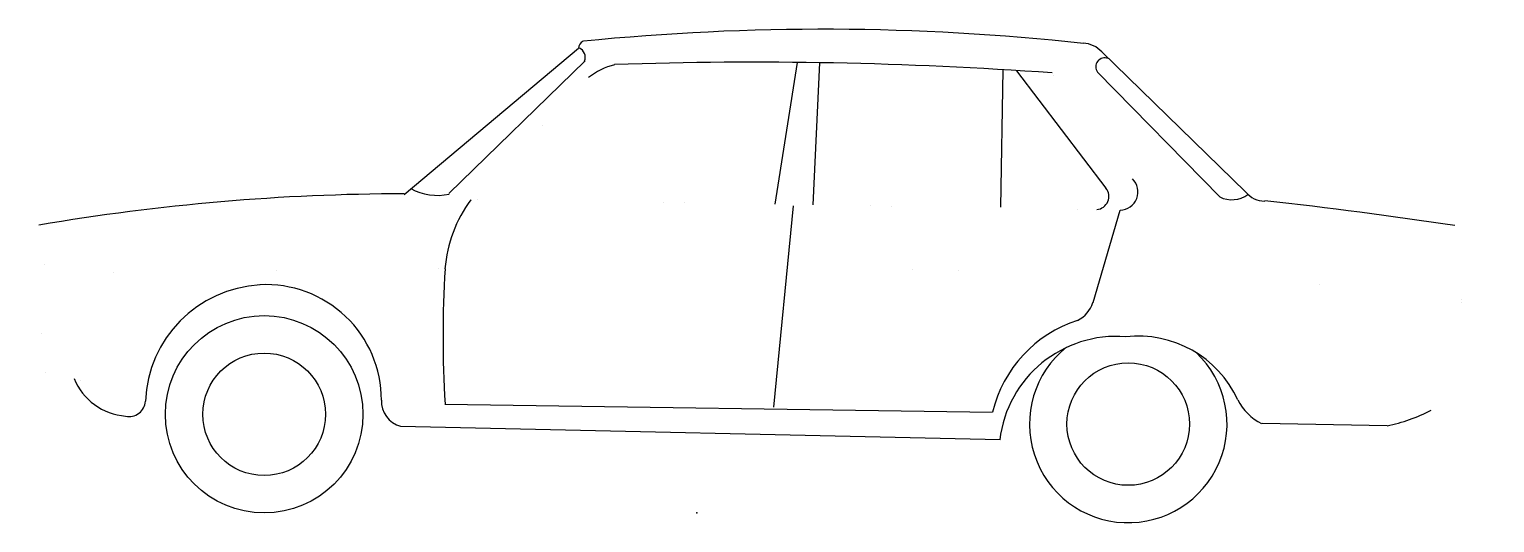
# Model space of a CAD drawing. Extents: x 93023 to 97222, y 49547 to 50963.
import ezdxf

# ---------------------------------------------------------------- set-up
doc = ezdxf.new("R2010")
doc.units = 0
doc.header["$LTSCALE"] = 32258
doc.header["$MEASUREMENT"] = 0
doc.layers.get('0').update_dxf_attribs({"linetype": 'CONTINUOUS'})

msp = doc.modelspace()

# ---------------------------------------------------------------- linework, layer by layer
at = {"linetype": 'CONTINUOUS'}
for p, q in [((94097.178, 50488.821), (94597.178, 50908.821)), ((96096.178, 50897.821), (96509.178, 50495.821)), ((94225.678, 50491.321), (94615.678, 50872.321)), ((95223.178, 50867.821), (95159.178, 50460.821)), ((95287.178, 50866.821), (95268.178, 50458.821)), ((95812.678, 50846.821), (95805.678, 50452.821)), ((95852.178, 50843.821), (96108.178, 50506.821)), ((96083.678, 50839.321), (96434.678, 50482.321)), ((95212.178, 50456.821), (95155.178, 49878.821)), ((96071.178, 50178.821), (96149.178, 50443.821)), ((94214.178, 49887.821), (95783.178, 49864.821)), ((94086.678, 49824.321), (95804.678, 49786.321)), ((96556.178, 49832.821), (96914.178, 49825.821))]:
    msp.add_line(p, q, dxfattribs=at)
at = {"linetype": 'CONTINUOUS', "const_width": 0.002, "flags": 128}
for points in [[(94624.678, 50823.821), (94288.678, 50474.821), (96149.678, 50444.821)], [(96183.678, 50533.821), (95953.678, 50836.821)], [(93050.178, 50399.821), (93044.178, 50368.821), (93083.178, 50358.821), (93134.178, 50108.821)], [(97107.178, 50397.821), (97140.178, 50379.821), (97160.178, 50302.821), (97137.178, 50299.821), (97113.178, 50035.821), (97092.178, 50001.821)], [(93090.178, 50327.821), (93063.178, 50321.821), (93084.178, 50163.821), (93126.178, 50148.821)], [(93103.178, 50261.821), (94215.178, 50277.821), (95194.178, 50287.821), (96097.178, 50254.821), (97090.178, 50217.821)], [(97134.178, 50272.821), (97178.178, 50269.821), (97151.178, 50062.821), (97114.178, 50060.821)], [(93023.178, 50068.821), (93043.178, 50086.821), (93136.178, 50108.821), (93252.178, 50106.821), (93275.178, 50084.821), (93301.178, 49949.821), (93277.178, 49935.821), (93081.178, 49972.821), (93051.178, 49990.821), (93023.178, 50068.821)], [(96921.178, 49997.821), (96935.178, 50007.821), (97208.178, 49996.821), (97222.178, 49981.821), (97196.178, 49895.821), (97177.178, 49883.821), (96980.178, 49865.821), (96931.178, 49871.821), (96911.178, 49890.821), (96921.178, 49997.821)]]:
    msp.add_lwpolyline(points, dxfattribs=at)
at = {"linetype": 'CONTINUOUS'}
for centre, radius in [((93696.178, 49858.321), 283), ((93696.178, 49858.321), 175.7), ((96172.178, 49830.321), 175.7)]:
    msp.add_circle(centre, radius, dxfattribs=at)
for centre, radius, start, end in [((95298.178, 44054.821), 6908, 83.8041709, 95.710263), ((94619.178, 50908.821), 22, 114.465535, 181.301941), ((94586.678, 50882.321), 29.5, 339.102235, 64.736901), ((96040.678, 50848.321), 74.5, 41.735716, 88.075463), ((94751.678, 50662.821), 205, 104.551492, 128.066181), ((95099.678, 38932.821), 11935.5, 85.8942714, 91.9168776), ((96104.678, 50855.321), 25.5, 68.073126, 217.049215), ((96147.678, 50496.321), 52.5, 271.636577, 45.772134), ((94106.178, 44259.821), 6231, 90.0781661, 99.7510655), ((94192.678, 50645.321), 159, 241.242879, 282.165241), ((94604.678, 50242.821), 392, 143.881297, 175.170811), ((96079.178, 50483.321), 37.5, 274.586099, 39.041934), ((96468.678, 50551.821), 78, 243.763288, 306.399909), ((96564.178, 50541.321), 71.5, 219.610688, 269.198713), ((94943.178, 35929.821), 14631, 81.4921232, 83.6397421), ((97360.178, 50081.821), 3151.5, 176.472433, 183.531409), ((93702.678, 49883.321), 346.5, 93.044076, 177.93216), ((93701.178, 49899.321), 331, 359.913451, 92.94454), ((95987.178, 50206.821), 88.5, 296.854421, 341.544566), ((96140.678, 49777.821), 368, 107.967138, 166.32624), ((96138.178, 49745.321), 336.5, 85.397563, 173.259329), ((96200.178, 49768.321), 314.5, 24.682233, 96.390495), ((96172.178, 49830.321), 283, 128.631355, 46.460714), ((93314.178, 50028.821), 176.5, 202.657316, 265.123094), ((93309.178, 49898.821), 47, 257.709317, 356.340011), ((94105.678, 49895.321), 73.5, 177.26998, 255.490706), ((96619.678, 49965.321), 148.5, 206.133615, 243.866385), ((96816.178, 50297.821), 482.5, 281.659293, 297.595382)]:
    msp.add_arc(centre, radius, start, end, dxfattribs=at)
msp.add_point((94936.317, 49575.42), dxfattribs=at)

doc.saveas('drawing.dxf')
